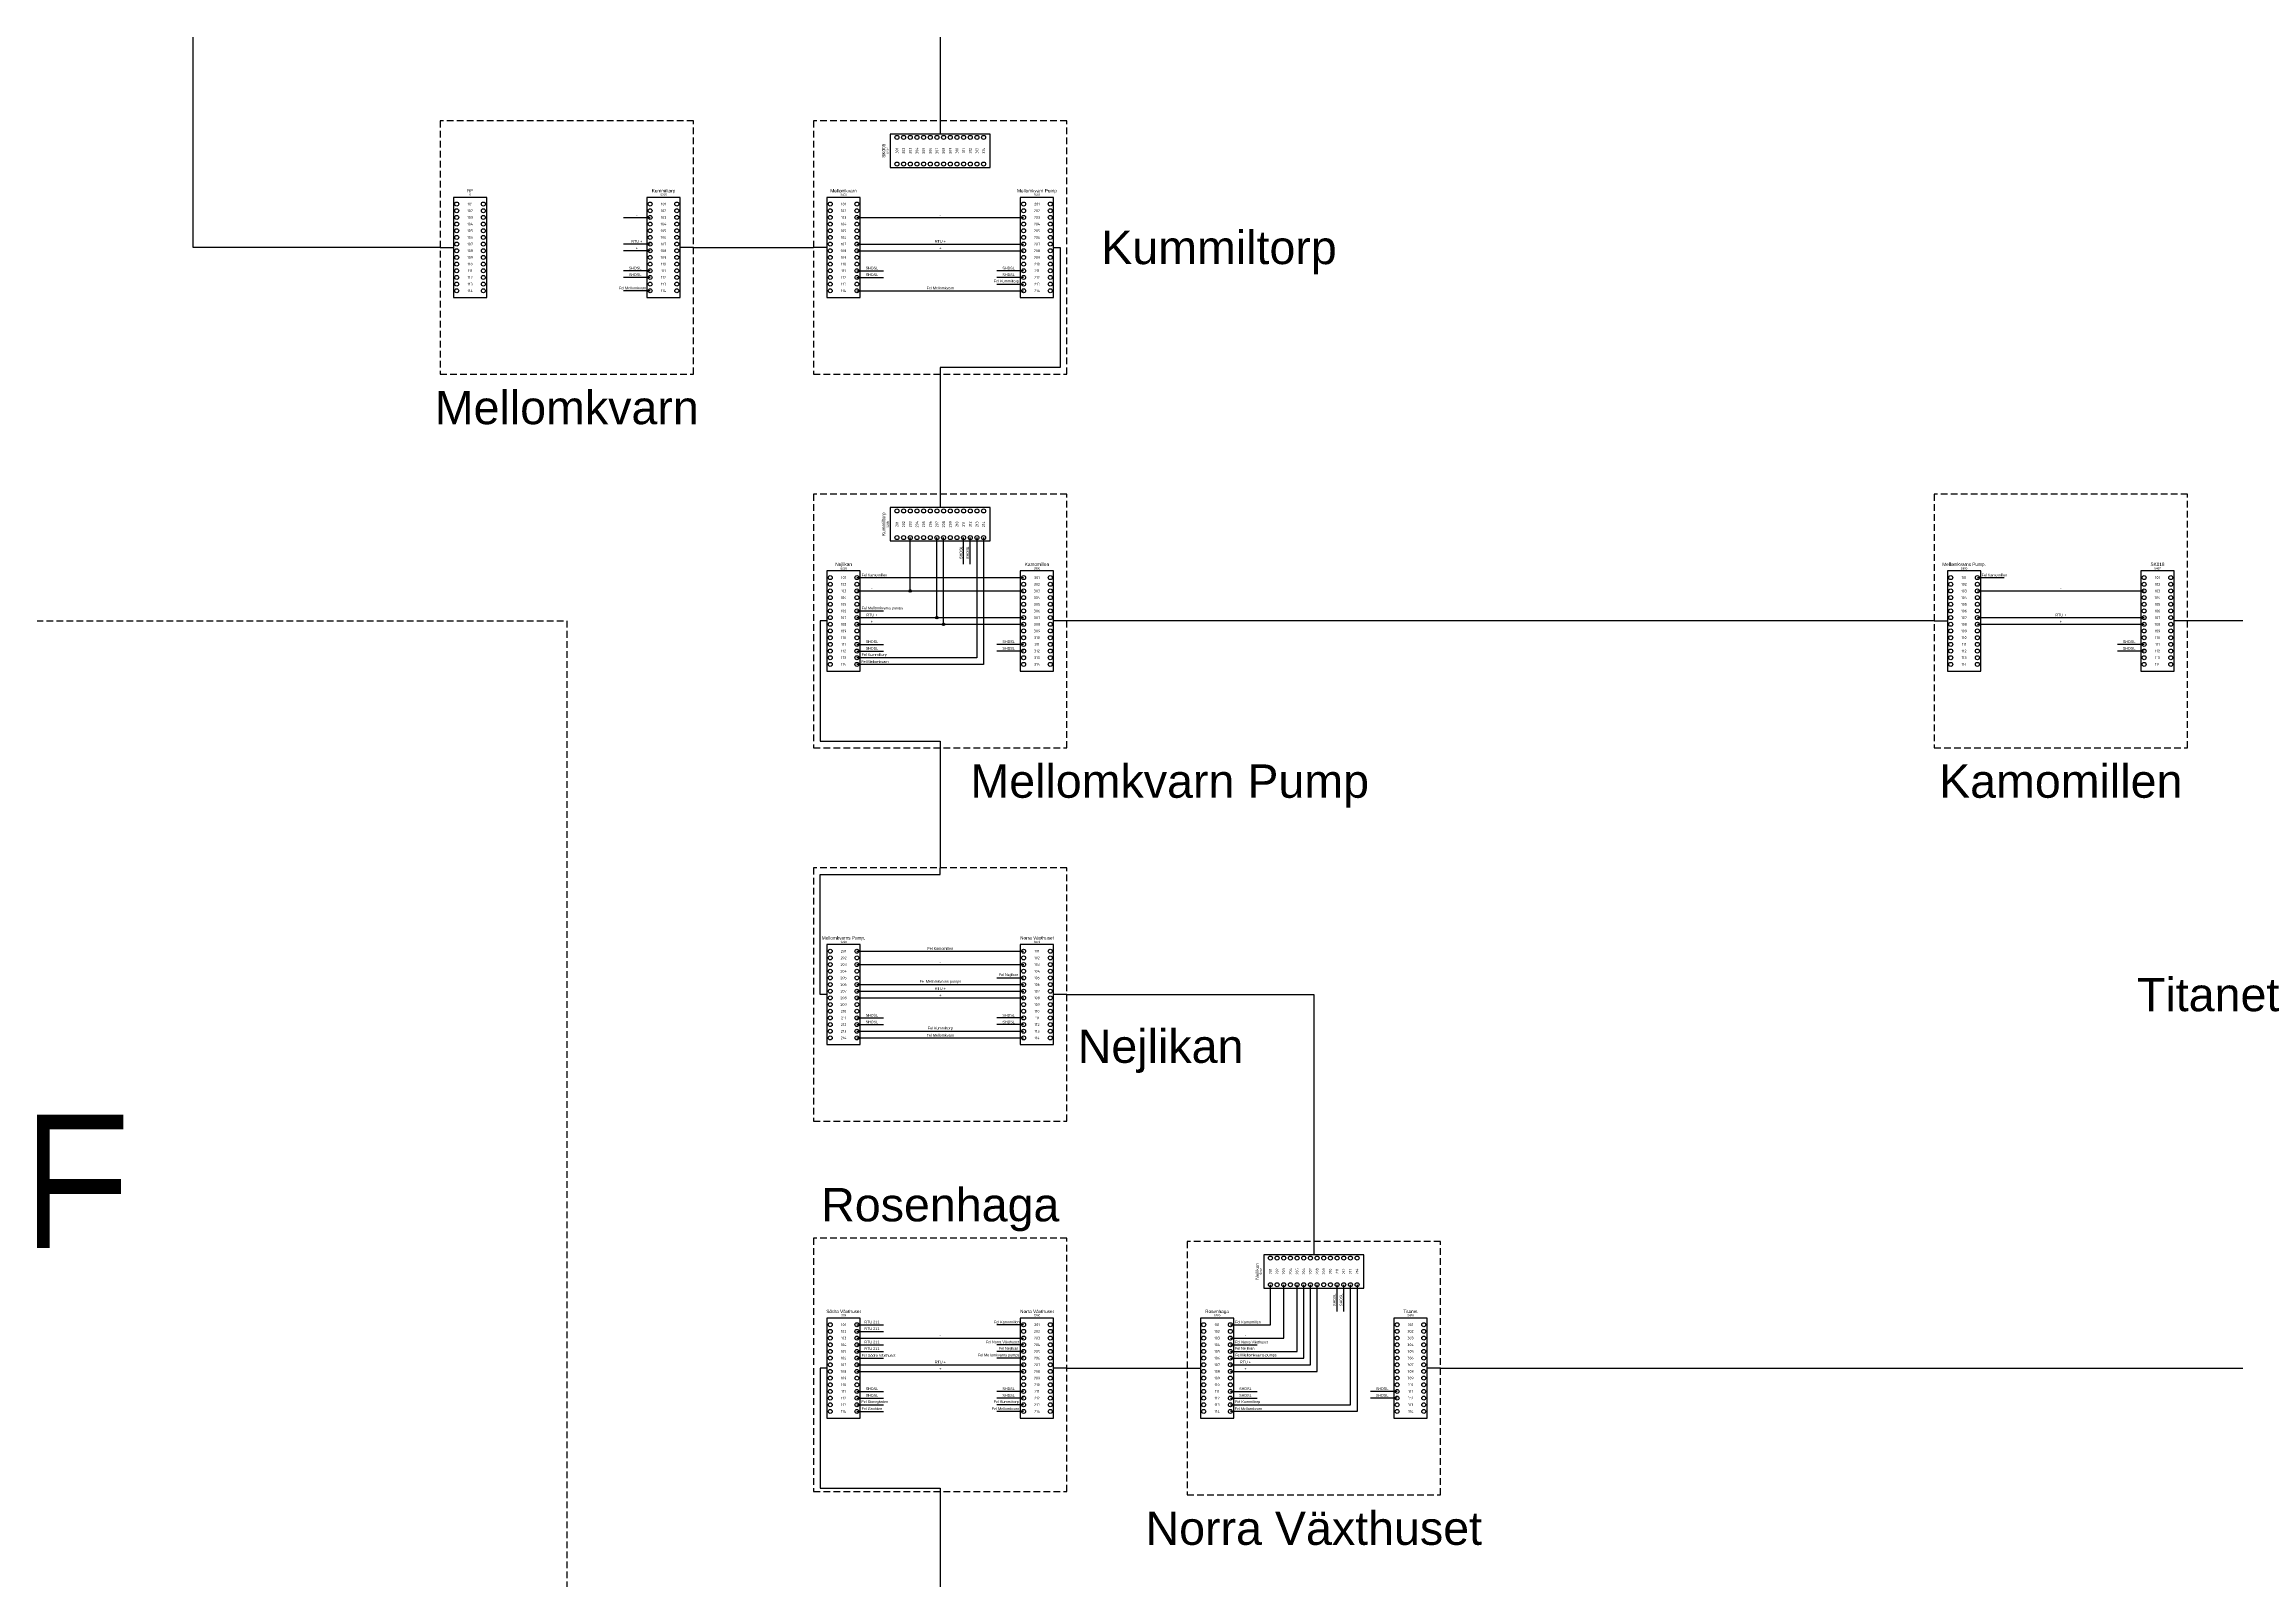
# Model space of a CAD drawing. Header units: millimetres. Extents: x -2095 to -606, y -833 to 1125.
# Drawn here: x -1476.1 to -1147.4, y 450.2 to 680.5 of the extents above; entities that cross this region are included whole.
import ezdxf
from ezdxf.enums import TextEntityAlignment as Align

# ---------------------------------------------------------------- set-up
doc = ezdxf.new("R2010")
doc.units = ezdxf.units.MM
doc.header["$MEASUREMENT"] = 0
doc.linetypes.add('DASHEDX2', pattern=[1.5, 1, -0.5])
for name, color, linetype in [('FEL', 1, 'Continuous'), ('Infotext', 7, 'Continuous'), ('Linje', 7, 'Continuous'), ('MINUS', 7, 'Continuous'), ('Plint', 7, 'Continuous'), ('PLUS', 7, 'Continuous'), ('RTU+', 7, 'Continuous'), ('RTU211', 5, 'Continuous'), ('SENEA', 3, 'Continuous'), ('Station', 7, 'DASHEDX2')]:
    doc.layers.add(name, color=color, linetype=linetype)
doc.styles.add('plintnummer', font='iso.shx')
doc.styles.get("Standard").update_dxf_attribs({"font": 'arial.ttf'})

# ---------------------------------------------------------------- blocks, each defined once
blk = doc.blocks.new('fstn')
blk.add_lwpolyline([(0, 168), (168, 168), (168, 0), (0, 0)], close=True)
blk.add_attdef('FÖRDELNINGSSTATION', text='', height=20).set_placement((84, 84), align=Align.MIDDLE_CENTER)
blk = doc.blocks.new('stn4')
blk.add_lwpolyline([(-19, -19), (19, -19), (19, 19), (-19, 19)], close=True)
blk.add_attdef('STATIONSNAMN', text='', height=5).set_placement((0, -24), align=Align.MIDDLE_CENTER)
blk = doc.blocks.new('*U5')
for p, q in [((5, 15), (0, 15)), ((0, 15), (0, 0)), ((5, 0), (5, 15)), ((0, 0), (5, 0))]:
    blk.add_line(p, q)
for centre in [(0.5, 14), (0.5, 13), (4.5, 14), (4.5, 13), (0.5, 12), (0.5, 11), (0.5, 10), (4.5, 12), (4.5, 11), (4.5, 10), (0.5, 9), (0.5, 8), (0.5, 7), (4.5, 9), (4.5, 8), (4.5, 7), (0.5, 6), (0.5, 5), (0.5, 4), (0.5, 3), (4.5, 6), (4.5, 5), (4.5, 4), (4.5, 3), (0.5, 2), (0.5, 1), (4.5, 2), (4.5, 1)]:
    blk.add_circle(centre, 0.3)
at = {"lineweight": 5, "char_height": 0.4, "attachment_point": 5, "style": 'plintnummer'}
for s, insert in [('202', (2.5, 13)), ('201', (2.5, 14)), ('204', (2.5, 11)), ('203', (2.5, 12)), ('205', (2.5, 10)), ('208', (2.5, 7)), ('206', (2.5, 9)), ('207', (2.5, 8)), ('209', (2.5, 6)), ('210', (2.5, 5)), ('211', (2.5, 4)), ('214', (2.5, 1)), ('212', (2.5, 3)), ('213', (2.5, 2))]:
    blk.add_mtext_dynamic_manual_height_columns(s, width=1.4076, gutter_width=1, heights=[0], dxfattribs=dict(at, insert=insert))
for tag, height, p in [('KABELNUMMER', 0.3, (2.5, 15.4)), ('TILL', 0.5, (2.5, 16))]:
    blk.add_attdef(tag, text='', height=height).set_placement(p, align=Align.MIDDLE_CENTER)
blk = doc.blocks.new('*U4')
for p, q in [((5, 15), (0, 15)), ((0, 15), (0, 0)), ((5, 0), (5, 15)), ((0, 0), (5, 0))]:
    blk.add_line(p, q)
for centre in [(0.5, 14), (0.5, 13), (4.5, 14), (4.5, 13), (0.5, 12), (0.5, 11), (0.5, 10), (4.5, 12), (4.5, 11), (4.5, 10), (0.5, 9), (0.5, 8), (0.5, 7), (4.5, 9), (4.5, 8), (4.5, 7), (0.5, 6), (0.5, 5), (0.5, 4), (0.5, 3), (4.5, 6), (4.5, 5), (4.5, 4), (4.5, 3), (0.5, 2), (0.5, 1), (4.5, 2), (4.5, 1)]:
    blk.add_circle(centre, 0.3)
at = {"lineweight": 5, "char_height": 0.4, "attachment_point": 5, "style": 'plintnummer'}
for s, insert in [('102', (2.5, 13)), ('101', (2.5, 14)), ('104', (2.5, 11)), ('103', (2.5, 12)), ('105', (2.5, 10)), ('108', (2.5, 7)), ('106', (2.5, 9)), ('107', (2.5, 8)), ('109', (2.5, 6)), ('110', (2.5, 5)), ('111', (2.5, 4)), ('114', (2.5, 1)), ('112', (2.5, 3)), ('113', (2.5, 2))]:
    blk.add_mtext_dynamic_manual_height_columns(s, width=1.4076, gutter_width=1, heights=[0], dxfattribs=dict(at, insert=insert))
for tag, height, p in [('KABELNUMMER', 0.3, (2.5, 15.4)), ('TILL', 0.5, (2.5, 16))]:
    blk.add_attdef(tag, text='', height=height).set_placement(p, align=Align.MIDDLE_CENTER)
blk = doc.blocks.new('*U8')
for p, q in [((5, 15), (0, 15)), ((0, 15), (0, 0)), ((5, 0), (5, 15)), ((0, 0), (5, 0))]:
    blk.add_line(p, q)
for centre in [(0.5, 14), (0.5, 13), (4.5, 14), (4.5, 13), (0.5, 12), (0.5, 11), (0.5, 10), (4.5, 12), (4.5, 11), (4.5, 10), (0.5, 9), (0.5, 8), (0.5, 7), (4.5, 9), (4.5, 8), (4.5, 7), (0.5, 6), (0.5, 5), (0.5, 4), (0.5, 3), (4.5, 6), (4.5, 5), (4.5, 4), (4.5, 3), (0.5, 2), (0.5, 1), (4.5, 2), (4.5, 1)]:
    blk.add_circle(centre, 0.3)
at = {"lineweight": 5, "char_height": 0.4, "attachment_point": 5, "style": 'plintnummer'}
for s, insert in [('302', (2.5, 13)), ('301', (2.5, 14)), ('304', (2.5, 11)), ('303', (2.5, 12)), ('305', (2.5, 10)), ('308', (2.5, 7)), ('306', (2.5, 9)), ('307', (2.5, 8)), ('309', (2.5, 6)), ('310', (2.5, 5)), ('311', (2.5, 4)), ('314', (2.5, 1)), ('313', (2.5, 2)), ('312', (2.5, 3))]:
    blk.add_mtext_dynamic_manual_height_columns(s, width=1.4076, gutter_width=1, heights=[0], dxfattribs=dict(at, insert=insert))
for tag, height, p in [('KABELNUMMER', 0.3, (2.5, 15.4)), ('TILL', 0.5, (2.5, 16))]:
    blk.add_attdef(tag, text='', height=height).set_placement(p, align=Align.MIDDLE_CENTER)
blk = doc.blocks.new('bygel')
h = blk.add_hatch(color=256)
h.dxf.hatch_style = 1
h.paths.add_polyline_path([(0.2, 0, 1), (-0.2, 0, 1)])
blk.add_circle((0, 0), 0.2)

msp = doc.modelspace()

# ---------------------------------------------------------------- linework, layer by layer
at = {"layer": 'FEL'}
for points in [[(-1333.24, 644.49), (-1329.24, 644.49)], [(-1385.24, 643.49), (-1389.24, 643.49)], [(-1354.24, 643.49), (-1329.24, 643.49)], [(-1336.24, 606.49), (-1336.24, 588.49), (-1354.24, 588.49)], [(-1335.24, 606.49), (-1335.24, 587.49), (-1354.24, 587.49)], [(-1354.24, 600.49), (-1329.24, 600.49)], [(-1186.24, 600.49), (-1182.24, 600.49)], [(-1354.24, 595.49), (-1350.24, 595.49)], [(-1354.24, 544.49), (-1329.24, 544.49)], [(-1354.24, 539.49), (-1329.24, 539.49)], [(-1333.24, 540.49), (-1329.24, 540.49)], [(-1354.24, 532.49), (-1329.24, 532.49)], [(-1354.24, 531.49), (-1329.24, 531.49)], [(-1298.24, 488.49), (-1292.24, 488.49), (-1292.24, 494.49)], [(-1298.24, 484.49), (-1288.24, 484.49), (-1288.24, 494.49)], [(-1298.24, 483.49), (-1287.24, 483.49), (-1287.24, 494.49)], [(-1298.24, 476.49), (-1280.24, 476.49), (-1280.24, 494.49)], [(-1279.24, 494.49), (-1279.24, 475.49), (-1298.24, 475.49)], [(-1329.24, 488.49), (-1333.24, 488.49)], [(-1354.24, 483.49), (-1350.24, 483.49)], [(-1329.24, 485.49), (-1333.24, 485.49)], [(-1329.24, 484.49), (-1333.24, 484.49)], [(-1329.24, 483.49), (-1333.24, 483.49)], [(-1298.24, 485.49), (-1294.24, 485.49)], [(-1354.24, 476.49), (-1350.24, 476.49)], [(-1354.24, 475.49), (-1350.24, 475.49)], [(-1329.24, 476.49), (-1333.24, 476.49)], [(-1329.24, 475.49), (-1333.24, 475.49)]]:
    msp.add_lwpolyline(points, dxfattribs=at)
at = {"layer": 'Linje'}
for points in [[(-1416.74, 649.99), (-1453.74, 649.99), (-1453.74, 873.99)], [(-1341.74, 686.99), (-1341.74, 668.99)], [(-1341.74, 668.99), (-1341.74, 666.99)], [(-1416.74, 649.99), (-1414.74, 649.99)], [(-1378.74, 649.99), (-1380.74, 649.99)], [(-1378.74, 649.99), (-1360.74, 649.99)], [(-1358.74, 649.99), (-1360.74, 649.99)], [(-1324.74, 649.99), (-1323.74, 649.99), (-1323.74, 631.99), (-1341.74, 631.99), (-1341.74, 630.99)], [(-1341.74, 649.99), (-1341.74, 649.99)], [(-1341.74, 630.99), (-1341.74, 612.99)], [(-1341.74, 612.99), (-1341.74, 610.99)], [(-1358.74, 593.99), (-1359.74, 593.99), (-1359.74, 575.99), (-1341.74, 575.99), (-1341.74, 574.99)], [(-1341.74, 593.99), (-1341.74, 593.99)], [(-1322.74, 593.99), (-1324.74, 593.99)], [(-1192.74, 593.99), (-1322.74, 593.99)], [(-1192.74, 593.99), (-1190.74, 593.99)], [(-1173.74, 593.99), (-1173.74, 593.99)], [(-1154.74, 593.99), (-1156.74, 593.99)], [(-1136.74, 593.99), (-1154.74, 593.99)], [(-1341.74, 574.99), (-1341.74, 556.99)], [(-1358.74, 537.99), (-1359.74, 537.99), (-1359.74, 555.99), (-1341.74, 555.99), (-1341.74, 556.99)], [(-1341.74, 537.99), (-1341.74, 537.99)], [(-1322.74, 537.99), (-1324.74, 537.99)], [(-1322.74, 537.99), (-1285.74, 537.99), (-1285.74, 500.99)], [(-1266.74, 481.99), (-1117.74, 481.99), (-1117.74, 518.99)], [(-1285.74, 500.99), (-1285.74, 498.99)], [(-1358.74, 481.99), (-1359.74, 481.99), (-1359.74, 463.99), (-1341.74, 463.99), (-1341.74, 463.49)], [(-1341.74, 481.99), (-1341.74, 481.99)], [(-1322.74, 481.99), (-1324.74, 481.99)], [(-1322.74, 481.99), (-1304.74, 481.99)], [(-1304.74, 481.99), (-1302.74, 481.99)], [(-1266.74, 481.99), (-1268.74, 481.99)], [(-1341.74, 463.49), (-1341.74, 444.99), (-1341.74, 444.99)]]:
    msp.add_lwpolyline(points, dxfattribs=at)
for points in [[(-1341.74, 649.99), (-1341.74, 649.99)], [(-1341.74, 649.99), (-1341.74, 649.99)], [(-1341.74, 649.99), (-1341.74, 649.99)], [(-1341.74, 593.99), (-1341.74, 593.99)], [(-1341.74, 593.99), (-1341.74, 593.99)], [(-1173.74, 593.99), (-1173.74, 593.99)], [(-1173.74, 593.99), (-1173.74, 593.99)], [(-1341.74, 537.99), (-1341.74, 537.99)], [(-1341.74, 537.99), (-1341.74, 537.99)], [(-1341.74, 537.99), (-1341.74, 537.99)], [(-1341.74, 481.99), (-1341.74, 481.99)], [(-1341.74, 481.99), (-1341.74, 481.99)]]:
    msp.add_lwpolyline(points, close=True, dxfattribs=at)
at = {"layer": 'MINUS'}
for points in [[(-1389.24, 654.49), (-1385.24, 654.49)], [(-1354.24, 654.49), (-1329.24, 654.49)], [(-1346.24, 598.49), (-1346.24, 606.49)], [(-1354.24, 598.49), (-1329.24, 598.49)], [(-1186.24, 598.49), (-1161.23, 598.49)], [(-1354.24, 542.49), (-1329.23, 542.49)], [(-1298.24, 486.49), (-1290.24, 486.49), (-1290.24, 494.49)], [(-1354.24, 486.49), (-1329.24, 486.49)]]:
    msp.add_lwpolyline(points, dxfattribs=at)
at = {"layer": 'PLUS'}
for points in [[(-1385.24, 649.49), (-1389.24, 649.49)], [(-1354.24, 649.49), (-1329.24, 649.49)], [(-1341.24, 593.49), (-1341.24, 606.49)], [(-1354.24, 593.49), (-1329.24, 593.49)], [(-1186.24, 593.49), (-1161.23, 593.49)], [(-1354.24, 537.49), (-1329.23, 537.49)], [(-1298.24, 481.49), (-1285.24, 481.49), (-1285.24, 494.49)], [(-1354.24, 481.49), (-1329.24, 481.49)]]:
    msp.add_lwpolyline(points, dxfattribs=at)
at = {"layer": 'RTU+'}
for points in [[(-1385.24, 650.49), (-1389.24, 650.49)], [(-1354.24, 650.49), (-1329.24, 650.49)], [(-1342.24, 594.49), (-1342.24, 606.49)], [(-1354.24, 594.49), (-1329.24, 594.49)], [(-1186.24, 594.49), (-1161.23, 594.49)], [(-1354.24, 538.49), (-1329.23, 538.49)], [(-1298.24, 482.49), (-1286.24, 482.49), (-1286.24, 494.49)], [(-1354.24, 482.49), (-1329.24, 482.49)]]:
    msp.add_lwpolyline(points, dxfattribs=at)
at = {"layer": 'RTU211'}
for points in [[(-1354.24, 488.49), (-1350.24, 488.49)], [(-1354.24, 487.49), (-1350.24, 487.49)], [(-1354.24, 485.49), (-1350.24, 485.49)], [(-1354.24, 484.49), (-1350.24, 484.49)]]:
    msp.add_lwpolyline(points, dxfattribs=at)
at = {"layer": 'SENEA'}
for points in [[(-1385.24, 646.49), (-1389.24, 646.49)], [(-1385.24, 645.49), (-1389.24, 645.49)], [(-1354.24, 646.49), (-1350.24, 646.49)], [(-1354.24, 645.49), (-1350.24, 645.49)], [(-1329.24, 646.49), (-1333.24, 646.49)], [(-1329.24, 645.49), (-1333.24, 645.49)], [(-1338.24, 602.49), (-1338.24, 606.49)], [(-1337.24, 602.49), (-1337.24, 606.49)], [(-1354.24, 590.49), (-1350.24, 590.49)], [(-1354.24, 589.49), (-1350.24, 589.49)], [(-1329.24, 590.49), (-1333.24, 590.49)], [(-1329.24, 589.49), (-1333.24, 589.49)], [(-1161.24, 590.49), (-1165.24, 590.49)], [(-1161.24, 589.49), (-1165.24, 589.49)], [(-1354.24, 534.49), (-1350.24, 534.49)], [(-1354.24, 533.49), (-1350.24, 533.49)], [(-1329.24, 534.49), (-1333.24, 534.49)], [(-1329.24, 533.49), (-1333.24, 533.49)], [(-1282.24, 490.49), (-1282.24, 494.49)], [(-1281.24, 490.49), (-1281.24, 494.49)], [(-1354.24, 478.49), (-1350.24, 478.49)], [(-1354.24, 477.49), (-1350.24, 477.49)], [(-1329.24, 478.49), (-1333.24, 478.49)], [(-1329.24, 477.49), (-1333.24, 477.49)], [(-1298.24, 478.49), (-1294.24, 478.49)], [(-1298.24, 477.49), (-1294.24, 477.49)], [(-1273.24, 478.49), (-1277.24, 478.49)], [(-1273.24, 477.49), (-1277.24, 477.49)]]:
    msp.add_lwpolyline(points, dxfattribs=at)

# ---------------------------------------------------------------- block references
at = {"layer": 'MINUS'}
msp.add_blockref('bygel', (-1346.24, 598.49), dxfattribs=at)
at = {"layer": 'Plint', "rotation": 90.00000000000001}
for name, p, values in [('*U8', (-1334.24, 661.99), {'TILL': 'SK005', 'KABELNUMMER': 'S407'}), ('*U5', (-1334.24, 605.99), {'TILL': 'Kummiltorp', 'KABELNUMMER': 'S205'}), ('*U5', (-1278.24, 493.99), {'TILL': 'Nejlikan', 'KABELNUMMER': 'S202'})]:
    msp.add_blockref(name, p, dxfattribs=at).add_auto_attribs(values)
at = {"layer": 'Plint'}
for name, p, values in [('*U4', (-1414.74, 642.49), {'TILL': 'RF', 'KABELNUMMER': 'S'}), ('*U4', (-1385.74, 642.49), {'TILL': 'Kummiltorp', 'KABELNUMMER': 'S205'}), ('*U4', (-1358.74, 642.49), {'TILL': 'Mellomkvarn', 'KABELNUMMER': 'S406'}), ('*U5', (-1329.74, 642.49), {'TILL': 'Mellomkvarn Pump', 'KABELNUMMER': 'S406'}), ('*U4', (-1358.74, 586.49), {'TILL': 'Nejlikan', 'KABELNUMMER': 'S228'}), ('*U8', (-1329.74, 586.49), {'TILL': 'Kamomillen', 'KABELNUMMER': 'S590'}), ('*U4', (-1190.74, 586.49), {'TILL': 'Mellomkvarns Pump.', 'KABELNUMMER': 'S590'}), ('*U4', (-1161.74, 586.49), {'TILL': 'SK018', 'KABELNUMMER': 'S437'}), ('*U5', (-1358.74, 530.49), {'TILL': 'Mellomkvarns Pump.', 'KABELNUMMER': 'S228'}), ('*U4', (-1329.74, 530.49), {'TILL': 'Norra Växthuset', 'KABELNUMMER': 'S202'}), ('*U4', (-1358.74, 474.49), {'TILL': 'Södra Växthuset', 'KABELNUMMER': 'S79'}), ('*U5', (-1329.74, 474.49), {'TILL': 'Norra Växthuset', 'KABELNUMMER': 'S200'}), ('*U4', (-1302.74, 474.49), {'TILL': 'Rosenhaga', 'KABELNUMMER': 'S200'}), ('*U8', (-1273.74, 474.49), {'TILL': 'Titanet', 'KABELNUMMER': 'S420'})]:
    msp.add_blockref(name, p, dxfattribs=at).add_auto_attribs(values)
at = {"layer": 'PLUS'}
msp.add_blockref('bygel', (-1341.24, 593.49), dxfattribs=at)
at = {"layer": 'RTU+'}
msp.add_blockref('bygel', (-1342.24, 594.49), dxfattribs=at)
at = {"layer": 'Station'}
for name, p, values in [('stn4', (-1397.74, 649.99), {'STATIONSNAMN': 'Mellomkvarn'}), ('stn4', (-1173.74, 593.99), {'STATIONSNAMN': 'Kamomillen'}), ('fstn', (-1565.74, 425.99), {'FÖRDELNINGSSTATION': 'NF'}), ('stn4', (-1285.74, 481.99), {'STATIONSNAMN': 'Norra Växthuset'})]:
    msp.add_blockref(name, p, dxfattribs=at).add_auto_attribs(values)
ref = msp.add_blockref('stn4', (-1341.74, 649.99), dxfattribs=at)
ref.add_attrib('STATIONSNAMN', 'Kummiltorp', dxfattribs={"layer": '0', "height": 5}).set_placement((-1299.95, 649.99), align=Align.MIDDLE_CENTER)
ref = msp.add_blockref('stn4', (-1341.74, 593.99), dxfattribs=at)
ref.add_attrib('STATIONSNAMN', 'Mellomkvarn Pump', dxfattribs={"layer": '0', "height": 5}).set_placement((-1307.34, 569.99), align=Align.MIDDLE_CENTER)
ref = msp.add_blockref('stn4', (-1341.74, 537.99), dxfattribs=at)
ref.add_attrib('STATIONSNAMN', 'Nejlikan', dxfattribs={"layer": '0', "height": 5}).set_placement((-1308.71, 530.25), align=Align.MIDDLE_CENTER)
ref = msp.add_blockref('stn4', (-1117.74, 537.99), dxfattribs=at)
ref.add_attrib('STATIONSNAMN', 'Titanet', dxfattribs={"layer": '0', "height": 5}).set_placement((-1151.64, 537.99), align=Align.MIDDLE_CENTER)
ref = msp.add_blockref('stn4', (-1341.74, 482.49), dxfattribs=at)
ref.add_attrib('STATIONSNAMN', 'Rosenhaga', dxfattribs={"layer": '0', "height": 5}).set_placement((-1341.74, 506.49), align=Align.MIDDLE_CENTER)

# ---------------------------------------------------------------- texts
at = {"layer": 'Infotext', "char_height": 0.4, "attachment_point": 5}
for s, width, insert in [('-', 3.887, (-1387.24, 654.89)), ('-', 3.887, (-1341.74, 654.89)), ('RTU +', 3.887, (-1387.24, 650.89)), ('RTU +', 3.887, (-1341.74, 650.89)), ('+', 3.887, (-1387.24, 649.89)), ('+', 3.887, (-1341.74, 649.89)), ('SHDSL', 3.887, (-1387.49, 646.89)), ('SHDSL', 3.887, (-1387.49, 645.89)), ('SHDSL', 3.887, (-1351.99, 646.89)), ('SHDSL', 3.887, (-1351.99, 645.89)), ('Fel Kummiltorp', 3.887, (-1331.83, 644.89)), ('SHDSL', 3.887, (-1331.49, 646.89)), ('SHDSL', 3.887, (-1331.49, 645.89)), ('Fel Mellomkvarn', 4.8641, (-1387.88, 643.89)), ('Fel Mellomkvarn', 4.7066, (-1341.74, 643.89)), ('Fel Kamomillen', 3.887, (-1351.6, 600.89)), ('-', 3.887, (-1351.99, 598.89)), ('Fel Kamomillen', 3.887, (-1183.67, 600.89)), ('-', 3.887, (-1173.74, 598.89)), ('Fel Mellomkvarns pumps', 6.8973, (-1350.41, 595.89)), ('RTU +', 3.887, (-1351.99, 594.89)), ('RTU +', 3.887, (-1173.74, 594.89)), ('+', 3.887, (-1351.99, 593.89)), ('+', 3.887, (-1173.74, 593.89)), ('Fel Kummiltorp', 3.887, (-1351.65, 588.89)), ('SHDSL', 3.887, (-1351.99, 590.89)), ('SHDSL', 3.887, (-1351.99, 589.89)), ('SHDSL', 3.887, (-1331.49, 590.89)), ('SHDSL', 3.887, (-1331.49, 589.89)), ('SHDSL', 3.887, (-1163.49, 590.89)), ('SHDSL', 3.887, (-1163.49, 589.89)), ('Fel Mellomkvarn', 4.7066, (-1351.54, 587.89)), ('Fel Kamomillen', 3.887, (-1341.74, 544.89)), ('-', 3.887, (-1341.74, 542.89)), ('Fel Mellomkvarns pumps', 6.8973, (-1341.74, 539.89)), ('RTU +', 3.887, (-1341.74, 538.89)), ('Fel Nejlikan', 3.887, (-1331.49, 540.89)), ('+', 3.887, (-1341.74, 537.89)), ('SHDSL', 3.887, (-1351.99, 534.89)), ('SHDSL', 3.887, (-1351.99, 533.89)), ('Fel Kummiltorp', 3.887, (-1341.74, 532.89)), ('SHDSL', 3.887, (-1331.49, 534.89)), ('SHDSL', 3.887, (-1331.49, 533.89)), ('Fel Mellomkvarn', 4.7066, (-1341.74, 531.89)), ('RTU 211', 3.887, (-1351.99, 488.89)), ('RTU 211', 3.887, (-1351.99, 487.89)), ('-', 3.887, (-1341.74, 486.89)), ('Fel Kamomillen', 3.887, (-1331.77, 488.89)), ('Fel Kamomillen', 3.887, (-1295.6, 488.89)), ('-', 3.887, (-1295.99, 486.89)), ('Fel Södra Växthuset', 6.0495, (-1350.99, 483.89)), ('RTU 211', 3.887, (-1351.99, 485.89)), ('RTU 211', 3.887, (-1351.99, 484.89)), ('Fel Mellomkvarns pumps', 6.8973, (-1333, 483.89)), ('Fel Norra Växthuset', 5.3098, (-1332.42, 485.89)), ('Fel Nejlikan', 3.887, (-1331.49, 484.89)), ('Fel Nejlikan', 3.887, (-1296.1, 484.89)), ('Fel Norra Växthuset', 5.3098, (-1295.06, 485.89)), ('Fel Mellomkvarns pumps', 6.8973, (-1294.41, 483.89)), ('RTU +', 3.887, (-1341.74, 482.89)), ('+', 3.887, (-1341.74, 481.89)), ('RTU +', 3.887, (-1295.99, 482.89)), ('+', 3.887, (-1295.99, 481.89)), ('Fel Storegården', 6.0495, (-1351.56, 476.89)), ('SHDSL', 3.887, (-1351.99, 478.89)), ('SHDSL', 3.887, (-1351.99, 477.89)), ('Fel Kummiltorp', 3.887, (-1331.84, 476.89)), ('SHDSL', 3.887, (-1331.49, 478.89)), ('SHDSL', 3.887, (-1331.49, 477.89)), ('Fel Kummiltorp', 3.887, (-1295.65, 476.89)), ('SHDSL', 3.887, (-1295.99, 478.89)), ('SHDSL', 3.887, (-1295.99, 477.89)), ('SHDSL', 3.887, (-1275.49, 478.89)), ('SHDSL', 3.887, (-1275.49, 477.89)), ('Fel Grodden', 6.0495, (-1351.99, 475.89)), ('Fel Mellomkvarn', 4.7066, (-1331.96, 475.89)), ('Fel Mellomkvarn', 4.7066, (-1295.54, 475.89))]:
    msp.add_mtext_dynamic_manual_height_columns(s, width=width, gutter_width=1, heights=[0], dxfattribs=dict(at, insert=insert))
at = {"layer": 'Infotext', "char_height": 0.4, "attachment_point": 5, "rotation": 90}
for insert in [(-1338.64, 604.24), (-1337.64, 604.24), (-1282.64, 492.24), (-1281.64, 492.24)]:
    msp.add_mtext_dynamic_manual_height_columns('SHDSL', width=3.887, gutter_width=1, heights=[0], dxfattribs=dict(at, insert=insert))

doc.saveas('drawing.dxf')
